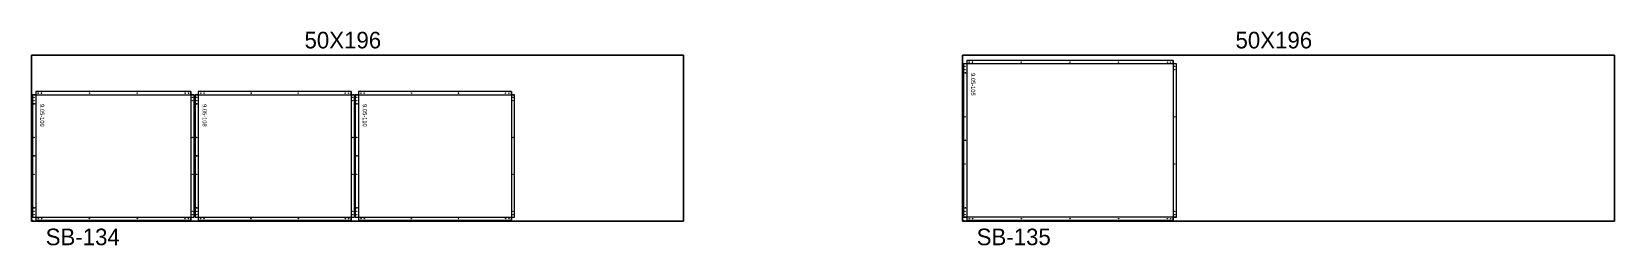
# Model space of a CAD drawing. Header units: inches. Extents: x 332 to 13969, y 521 to 599.
# Drawn here: x 4812.3 to 5288.3, y 521.7 to 586.2 of the extents above; entities that cross this region are included whole.
import ezdxf

# ---------------------------------------------------------------- set-up
doc = ezdxf.new("R2010")
doc.units = ezdxf.units.IN
doc.header["$MEASUREMENT"] = 0
for name, color, linetype, lineweight in [('ACM_Layer 1_Router Offset_Panel Cut', 1, 'Continuous', 9), ('ACM_Layer 3_Open Offset Countour_Route Lines', 4, 'Continuous', 9), ('ACM_Layer 4_Drill Centers_Rivet Holes', 3, 'Continuous', 9), ('ACM_Layer 5_Drill Centers_Weep Holes', 6, 'Continuous', 9)]:
    doc.layers.add(name, color=color, linetype=linetype, lineweight=lineweight)
doc.layers.add('ACM_Reference_Text', color=7, linetype='Continuous')
doc.styles.add('ER_Basic_SS', font='', dxfattribs={"height": 1.25})
doc.styles.get('ER_Basic_SS').set_extended_font_data('ER_Basic_SS')

# ---------------------------------------------------------------- blocks, each defined once
blk = doc.blocks.new('*U147')
for p, q in [((-97.75, -34.23), (-98, -34.23)), ((-97.75, -34.48), (-97.75, -34.23))]:
    blk.add_line(p, q)
blk.add_lwpolyline([(-98, -34.48), (98, -34.48), (98, 15.52), (-98, 15.52)], close=True)
at = {"insert": (-15.94, 22.6), "char_height": 5, "attachment_point": 1}
blk.add_mtext_dynamic_manual_height_columns('50X196', width=43.9641, gutter_width=1, heights=[0], dxfattribs=at)
blk = doc.blocks.new('*U148')
at = {"color": 0, "linetype": 'ByBlock', "lineweight": -2, "transparency": 16777216}
for p in [(4480, 0), (4760, 0)]:
    blk.add_blockref('*U147', p, dxfattribs=at)

msp = doc.modelspace()

# ---------------------------------------------------------------- linework, layer by layer
at = {"layer": 'ACM_Layer 1_Router Offset_Panel Cut'}
for points in [[(5155.57, 577.42), (5093.48, 577.42), (5093.48, 576.45), (5092.51, 576.45), (5092.51, 530.22), (5093.48, 530.22), (5093.48, 529.25), (5155.57, 529.25), (5155.57, 530.22), (5156.54, 530.22), (5156.54, 576.45), (5155.57, 576.45)], [(4812.51, 567.09), (4812.51, 530.22), (4813.48, 530.22), (4813.48, 529.25), (4860.17, 529.25), (4860.17, 530.22), (4861.14, 530.22), (4861.14, 567.09), (4860.17, 567.09), (4860.17, 568.06), (4813.48, 568.06), (4813.48, 567.09)], [(4861.39, 567.09), (4861.39, 530.22), (4862.35, 530.22), (4862.35, 529.25), (4908.35, 529.25), (4908.35, 530.22), (4909.32, 530.22), (4909.32, 567.09), (4908.35, 567.09), (4908.35, 568.06), (4862.35, 568.06), (4862.35, 567.09)], [(4909.57, 567.09), (4909.57, 530.22), (4910.54, 530.22), (4910.54, 529.25), (4956.54, 529.25), (4956.54, 530.22), (4957.51, 530.22), (4957.51, 567.09), (4956.54, 567.09), (4956.54, 568.06), (4910.54, 568.06), (4910.54, 567.09)]]:
    msp.add_lwpolyline(points, close=True, dxfattribs=at)
at = {"layer": 'ACM_Layer 3_Open Offset Countour_Route Lines'}
for p, q in [((5156.54, 576.45), (5092.51, 576.45)), ((5093.48, 577.42), (5093.48, 529.25)), ((5155.57, 577.42), (5155.57, 529.25)), ((4812.51, 567.09), (4861.14, 567.09)), ((4813.48, 568.06), (4813.48, 529.25)), ((4860.17, 568.06), (4860.17, 529.25)), ((4861.39, 567.09), (4909.32, 567.09)), ((4862.35, 568.06), (4862.35, 529.25)), ((4908.35, 568.06), (4908.35, 529.25)), ((4909.57, 567.09), (4957.51, 567.09)), ((4910.54, 568.06), (4910.54, 529.25)), ((4956.54, 568.06), (4956.54, 529.25)), ((4812.51, 530.22), (4861.14, 530.22)), ((4861.39, 530.22), (4909.32, 530.22)), ((4909.57, 530.22), (4957.51, 530.22)), ((5156.54, 530.22), (5092.51, 530.22))]:
    msp.add_line(p, q, dxfattribs=at)
at = {"layer": 'ACM_Layer 4_Drill Centers_Rivet Holes'}
for centre in [(5094.23, 576.93), (5095.23, 576.93), (5109.88, 576.93), (5124.53, 576.93), (5139.17, 576.93), (5153.82, 576.93), (5154.82, 576.93), (5092.99, 575.7), (5092.99, 574.7), (5156.06, 575.7), (5156.06, 574.7), (4814.23, 567.58), (4815.23, 567.58), (4829.62, 567.58), (4844.02, 567.58), (4858.42, 567.58), (4859.42, 567.58), (4863.1, 567.58), (4864.1, 567.58), (4878.27, 567.58), (4892.44, 567.58), (4906.6, 567.58), (4907.6, 567.58), (4911.29, 567.58), (4912.29, 567.58), (4926.46, 567.58), (4940.63, 567.58), (4954.79, 567.58), (4955.79, 567.58), (4812.99, 566.34), (4812.99, 565.34), (4860.65, 566.34), (4860.65, 565.34), (4861.87, 566.34), (4861.87, 565.34), (4908.84, 566.34), (4908.84, 565.34), (4910.06, 566.34), (4910.06, 565.34), (4957.03, 566.34), (4957.03, 565.34), (5092.99, 560.45), (5156.06, 560.45), (4812.99, 554.22), (4860.65, 554.22), (4861.87, 554.22), (4908.84, 554.22), (4910.06, 554.22), (4957.03, 554.22), (4812.99, 543.09), (4860.65, 543.09), (4861.87, 543.09), (4908.84, 543.09), (4910.06, 543.09), (4957.03, 543.09), (5092.99, 546.21), (5156.06, 546.21), (4812.99, 531.97), (4812.99, 530.97), (4814.23, 529.73), (4815.23, 529.73), (4829.62, 529.73), (4844.02, 529.73), (4858.42, 529.73), (4859.42, 529.73), (4860.65, 531.97), (4860.65, 530.97), (4861.87, 531.97), (4861.87, 530.97), (4863.1, 529.73), (4864.1, 529.73), (4878.27, 529.73), (4892.44, 529.73), (4906.6, 529.73), (4907.6, 529.73), (4908.84, 531.97), (4908.84, 530.97), (4910.06, 531.97), (4910.06, 530.97), (4911.29, 529.73), (4912.29, 529.73), (4926.46, 529.73), (4940.63, 529.73), (4954.79, 529.73), (4955.79, 529.73), (4957.03, 531.97), (4957.03, 530.97), (5092.99, 531.97), (5092.99, 530.97), (5094.23, 529.73), (5095.23, 529.73), (5109.88, 529.73), (5124.53, 529.73), (5139.17, 529.73), (5153.82, 529.73), (5154.82, 529.73), (5156.06, 531.97), (5156.06, 530.97)]:
    msp.add_circle(centre, 0.0625, dxfattribs=at)
at = {"layer": 'ACM_Layer 5_Drill Centers_Weep Holes'}
for centre in [(5093.06, 573.7), (4812.99, 564.34), (4861.87, 564.34), (4910.06, 564.34), (5093.06, 553.36), (4812.99, 548.69), (4861.87, 548.69), (4910.06, 548.69), (4812.99, 533.03), (4861.87, 533.03), (4910.06, 533.03), (5093.06, 533.03)]:
    msp.add_circle(centre, 0.125, dxfattribs=at)

# ---------------------------------------------------------------- block references
msp.add_blockref('*U148', (430.26, 563.48))

# ---------------------------------------------------------------- texts
at = {"char_height": 5, "attachment_point": 1}
for s, insert in [('SB-134', (4816.47, 526.74)), ('SB-135', (5096.47, 526.74))]:
    msp.add_mtext_dynamic_manual_height_columns(s, width=43.9641, gutter_width=1, heights=[0], dxfattribs=dict(at, insert=insert))
at = {"layer": 'ACM_Reference_Text', "style": 'ER_Basic_SS'}
for s, p in [('9.05-105', (5094.79, 573.64)), ('9.05-109', (4814.79, 564.28)), ('9.05-108', (4863.66, 564.28)), ('9.05-110', (4911.85, 564.28))]:
    msp.add_text(s, height=1.25, rotation=270, dxfattribs=at).set_placement(p)

doc.saveas('drawing.dxf')
